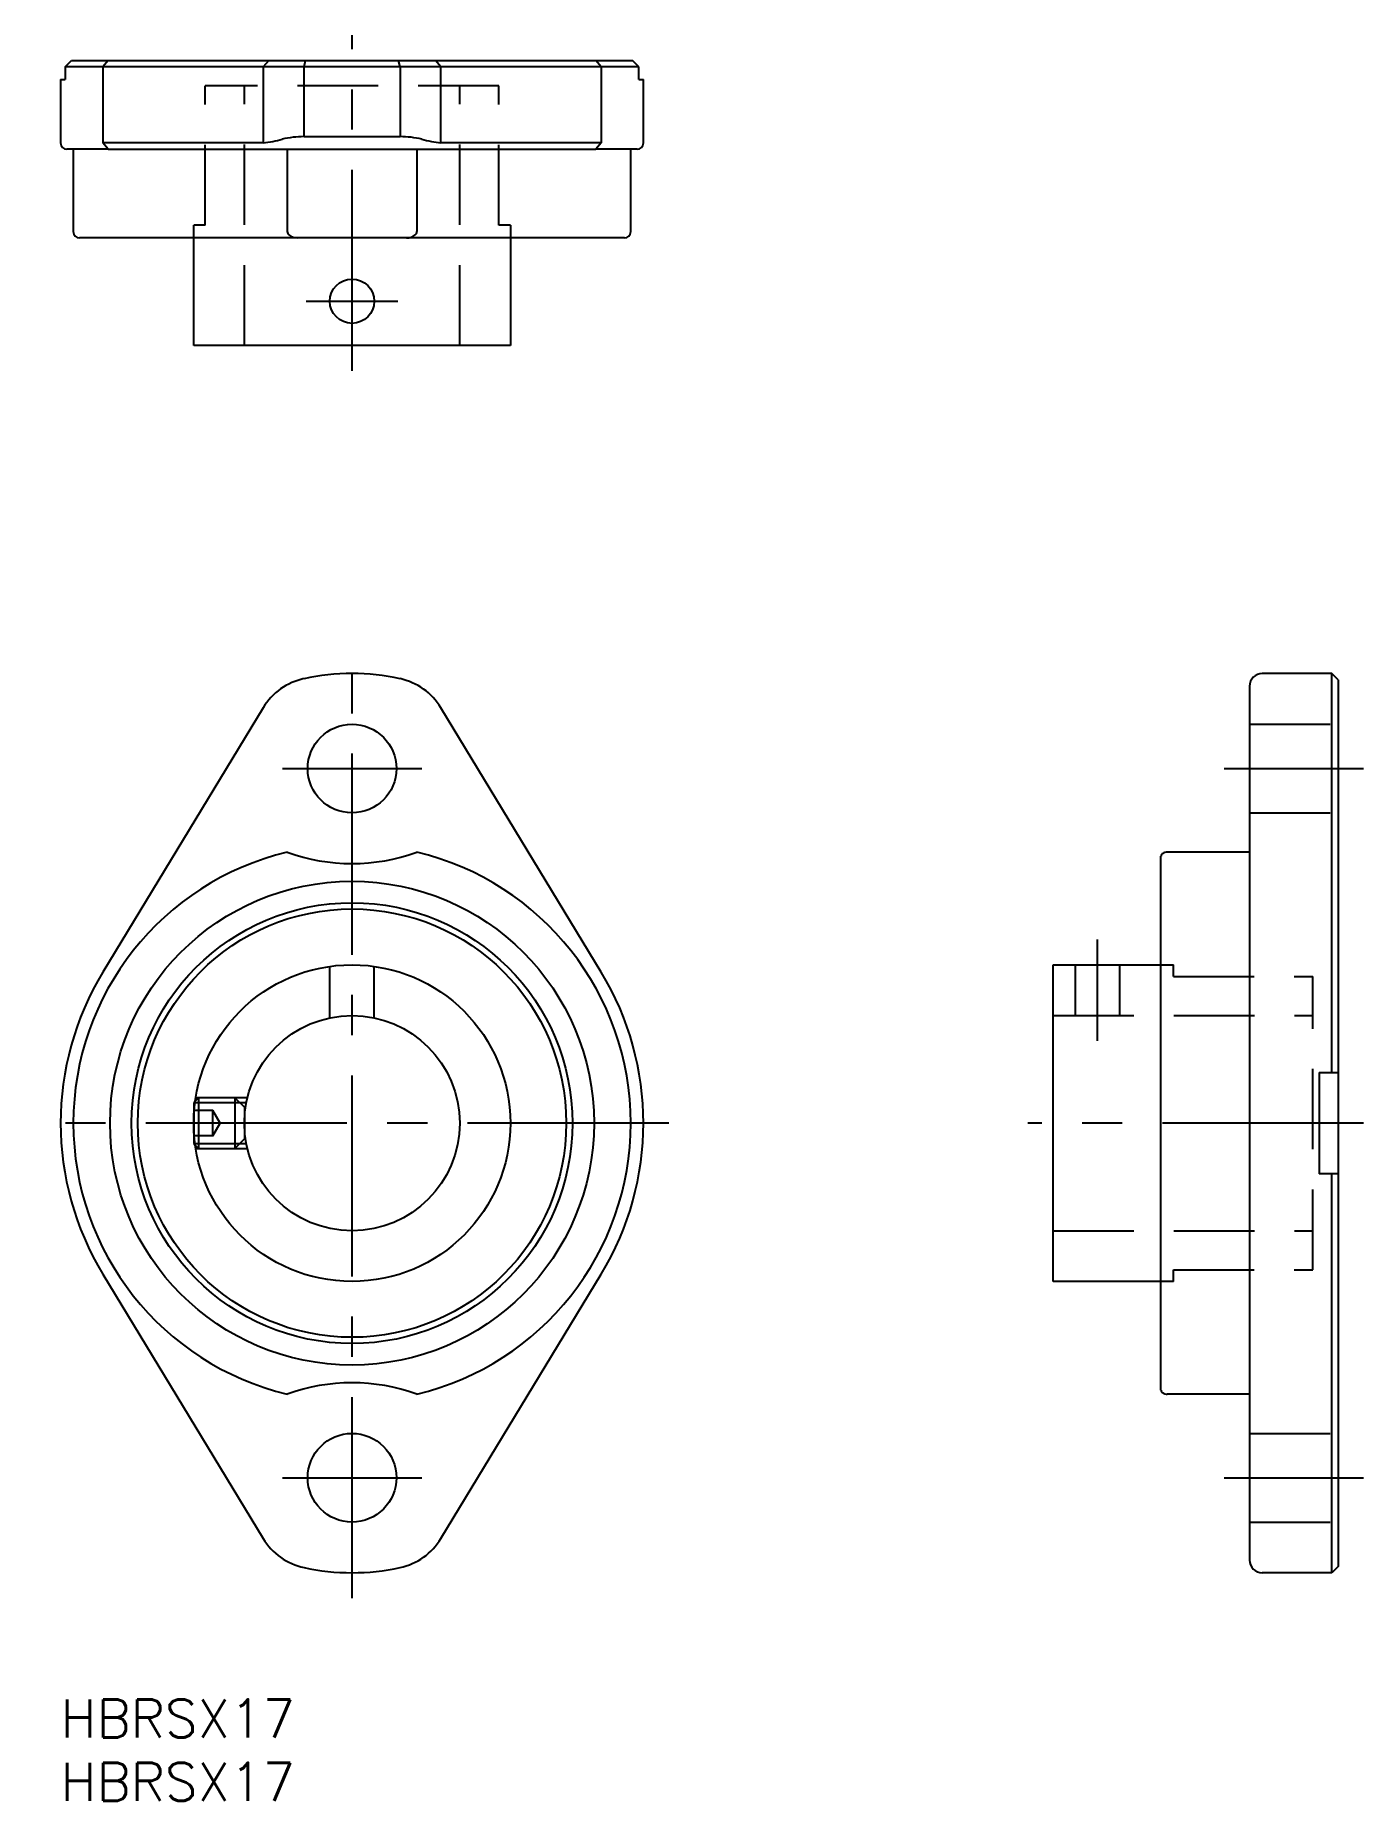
# Model space of a CAD drawing. Extents: x -2 to 103, y -8 to 131.
import ezdxf

# ---------------------------------------------------------------- set-up
doc = ezdxf.new("R2010")
doc.units = 0
doc.header["$LTSCALE"] = 0.5
doc.linetypes.add('CENTER', pattern=[50.8, 31.75, -6.35, 6.35, -6.35])
doc.linetypes.add('DASHED', pattern=[19.05, 12.7, -6.35])
for name, color, linetype in [('MSM_CENTER', 1, 'CENTER'), ('MSM_CONTINUOUS', 7, 'CONTINUOUS'), ('MSM_DASHED', 4, 'DASHED'), ('MSM_NARROW', 5, 'CONTINUOUS'), ('MSM_PART_NUMBER', 7, 'CONTINUOUS')]:
    doc.layers.add(name, color=color, linetype=linetype)
doc.styles.get("Standard").update_dxf_attribs({"font": 'txt.shx', "height": 3, "bigfont": 'bigfont.shx'})

# ---------------------------------------------------------------- blocks, each defined once
blk = doc.blocks.new('*U6')
at = {"layer": 'MSM_PART_NUMBER'}
blk.add_text('HBRSX17', height=3, dxfattribs=at).set_placement((0, -3))
blk = doc.blocks.new('*U7')
at = {"layer": 'MSM_PART_NUMBER'}
blk.add_text('HBRSX17', height=3, dxfattribs=at).set_placement((0, -8))

msp = doc.modelspace()

# ---------------------------------------------------------------- linework, layer by layer
at = {"layer": 'MSM_CENTER'}
for p, q in [((23, 104.9), (23, 131.4)), ((19.38, 110.4), (26.62, 110.4)), ((23, 8), (23, 83)), ((17.5, 73.5), (28.5, 73.5)), ((91.85, 73.5), (102.85, 73.5)), ((81.85, 52), (81.85, 60)), ((48, 45.5), (-2, 45.5)), ((102.85, 45.5), (76.35, 45.5)), ((17.5, 17.5), (28.5, 17.5)), ((91.85, 17.5), (102.85, 17.5))]:
    msp.add_line(p, q, dxfattribs=at)
at = {"layer": 'MSM_CONTINUOUS'}
for p, q in [((0.35, 128.9), (0.86, 129.4)), ((0.35, 128.9), (0.35, 127.9)), ((45.65, 128.9), (0.35, 128.9)), ((0.86, 129.4), (45.14, 129.4)), ((3.76, 129.4), (3.33, 128.9)), ((3.33, 128.9), (3.33, 122.9)), ((16.42, 129.4), (15.99, 128.9)), ((15.99, 128.9), (15.99, 122.9)), ((19.21, 128.9), (19.32, 129.4)), ((19.21, 123.4), (19.21, 128.9)), ((26.79, 128.9), (26.68, 129.4)), ((26.79, 128.9), (26.79, 123.4)), ((30.01, 128.9), (29.58, 129.4)), ((30.01, 122.9), (30.01, 128.9)), ((42.67, 128.9), (42.24, 129.4)), ((42.67, 128.9), (42.67, 122.9)), ((45.65, 128.9), (45.14, 129.4)), ((45.65, 127.9), (45.65, 128.9)), ((0, 127.9), (0.35, 127.9)), ((0, 127.9), (0, 122.9)), ((45.65, 127.9), (46, 127.9)), ((46, 122.9), (46, 127.9)), ((15.99, 122.9), (3.33, 122.9)), ((3.76, 122.4), (3.33, 122.9)), ((19.21, 123.4), (26.79, 123.4)), ((42.67, 122.9), (30.01, 122.9)), ((42.67, 122.9), (42.24, 122.4)), ((3.75, 122.4), (0.5, 122.4)), ((1, 122.4), (1, 115.9)), ((3.76, 122.4), (42.24, 122.4)), ((17.89, 122.4), (17.89, 115.9)), ((28.11, 122.4), (28.11, 115.9)), ((45.5, 122.4), (42.25, 122.4)), ((45, 115.9), (45, 122.4)), ((44.5, 115.4), (1.5, 115.4)), ((10.5, 106.9), (10.5, 115.4)), ((35.5, 115.4), (35.5, 106.9)), ((35.5, 106.9), (10.5, 106.9)), ((100.35, 81), (94.85, 81)), ((100.85, 80.5), (100.35, 81)), ((100.35, 49.5), (100.35, 81)), ((93.85, 80), (93.85, 11)), ((100.85, 80.5), (100.85, 10.5)), ((15.99, 78.3), (3.33, 57.42)), ((42.67, 57.42), (30.01, 78.3)), ((86.85, 24.41), (86.85, 66.59)), ((93.85, 66.9), (87.35, 66.9)), ((78.35, 58), (86.85, 58)), ((78.35, 33), (78.35, 58)), ((99.35, 49.5), (100.85, 49.5)), ((99.35, 49.5), (99.35, 41.5)), ((10.62, 47.24), (10.5, 47.12)), ((10.5, 47.12), (10.5, 43.88)), ((10.5, 43.88), (10.62, 43.76)), ((100.85, 41.5), (99.35, 41.5)), ((100.35, 10), (100.35, 41.5)), ((3.33, 33.58), (15.99, 12.7)), ((30.01, 12.7), (42.67, 33.58)), ((86.85, 33), (78.35, 33)), ((93.85, 24.1), (87.35, 24.1)), ((100.35, 10), (94.85, 10)), ((100.85, 10.5), (100.35, 10))]:
    msp.add_line(p, q, dxfattribs=at)
for centre, radius in [((23, 110.4), 1.75), ((23, 73.5), 3.5), ((23, 45.5), 19.1), ((23, 45.5), 17.4), ((23, 45.5), 16.91), ((23, 45.5), 12.5), ((23, 45.5), 8.5), ((23, 17.5), 3.5)]:
    msp.add_circle(centre, radius, dxfattribs=at)
for centre, radius, start, end in [((0.5, 122.9), 0.5, 180, 270), ((14.48, 134.39), 11.59, 277.4747, 285.0012), ((19.32, 115.05), 8.35, 90.7161, 102.6931), ((26.68, 115.05), 8.35, 77.3069, 89.2839), ((31.52, 134.39), 11.59, 254.9988, 262.5253), ((45.5, 122.9), 0.5, 270, 0), ((1.5, 115.9), 0.5, 180, 270), ((18.25, 115.91), 0.361, 182.2859, 229.8192), ((27.75, 115.91), 0.364, 311.4038, 357.4497), ((44.5, 115.9), 0.5, 270, 0), ((18.69, 116.48), 1.07, 231.3798, 270.9123), ((27.3, 116.5), 1.1, 269.387, 308.5867), ((23, 63), 18, 77.848, 102.152), ((94.85, 80), 1, 90, 180), ((20.26, 75.71), 5, 102.1521, 148.7757), ((25.73, 75.7), 5.01, 31.264, 77.8082), ((23, 45.5), 22, 103.4357, 256.5643), ((23, 81), 15, 250.0752, 289.9248), ((23, 45.5), 22, 283.4357, 76.5643), ((87.13, 66.56), 0.275, 118.0633, 174.0751), ((87.34, 66.21), 0.685, 88.9251, 120.0049), ((23, 45.5), 23, 148.7758, 211.2242), ((23, 45.5), 23, 328.7758, 31.2242), ((23, 10), 15, 70.0752, 109.9248), ((87.13, 24.44), 0.275, 185.9249, 241.9367), ((87.34, 24.79), 0.685, 239.9951, 271.0749), ((20.27, 15.3), 5.01, 211.2648, 257.8073), ((25.73, 15.3), 5.01, 282.1926, 328.7352), ((23, 28), 18, 257.848, 282.152), ((94.85, 11), 1, 180, 270)]:
    msp.add_arc(centre, radius, start, end, dxfattribs=at)
at = {"layer": 'MSM_DASHED'}
for p, q in [((34.58, 127.4), (11.42, 127.4)), ((11.42, 116.4), (11.42, 127.4)), ((14.5, 106.9), (14.5, 127.4)), ((31.5, 106.9), (31.5, 127.4)), ((34.58, 116.4), (34.58, 127.4)), ((10.5, 115.4), (10.5, 116.4)), ((11.42, 116.4), (10.5, 116.4)), ((35.5, 116.4), (34.58, 116.4)), ((35.5, 116.4), (35.5, 115.4)), ((93.85, 77), (100.85, 77)), ((93.85, 70), (100.85, 70)), ((21.25, 53.82), (21.25, 57.88)), ((24.75, 53.82), (24.75, 57.88)), ((80.1, 54), (80.1, 58)), ((83.6, 54), (83.6, 58)), ((86.85, 58), (87.85, 58)), ((87.85, 57.08), (87.85, 58)), ((87.85, 57.08), (98.85, 57.08)), ((98.85, 33.91), (98.85, 57.08)), ((78.35, 54), (98.85, 54)), ((10.62, 47.24), (10.88, 47.5)), ((14.74, 47.5), (10.66, 47.5)), ((10.88, 47.5), (10.88, 43.5)), ((14.5, 46.75), (13.75, 47.5)), ((13.75, 47.5), (13.75, 43.5)), ((12, 46.5), (10.5, 46.5)), ((10.61, 47.12), (14.66, 47.12)), ((12, 44.5), (12, 46.5)), ((12.58, 45.5), (12, 46.5)), ((14.5, 46.75), (14.5, 44.25)), ((12, 45.5), (10.5, 45.5)), ((12, 44.5), (12.58, 45.5)), ((12, 44.5), (10.5, 44.5)), ((10.61, 43.88), (14.66, 43.88)), ((10.62, 43.76), (10.88, 43.5)), ((10.66, 43.5), (14.74, 43.5)), ((13.75, 43.5), (14.5, 44.25)), ((78.35, 37), (98.85, 37)), ((87.85, 33.91), (98.85, 33.91)), ((87.85, 33), (87.85, 33.91)), ((87.85, 33), (86.85, 33)), ((93.85, 21), (100.85, 21)), ((93.85, 14), (100.85, 14))]:
    msp.add_line(p, q, dxfattribs=at)
at = {"layer": 'MSM_NARROW'}
for p, q in [((10.5, 47.12), (10.61, 47.12)), ((10.5, 43.88), (10.61, 43.88))]:
    msp.add_line(p, q, dxfattribs=at)

# ---------------------------------------------------------------- block references
at = {"layer": 'MSM_CONTINUOUS'}
for name in ['*U6', '*U7']:
    msp.add_blockref(name, (0, 0), dxfattribs=at)

doc.saveas('drawing.dxf')
